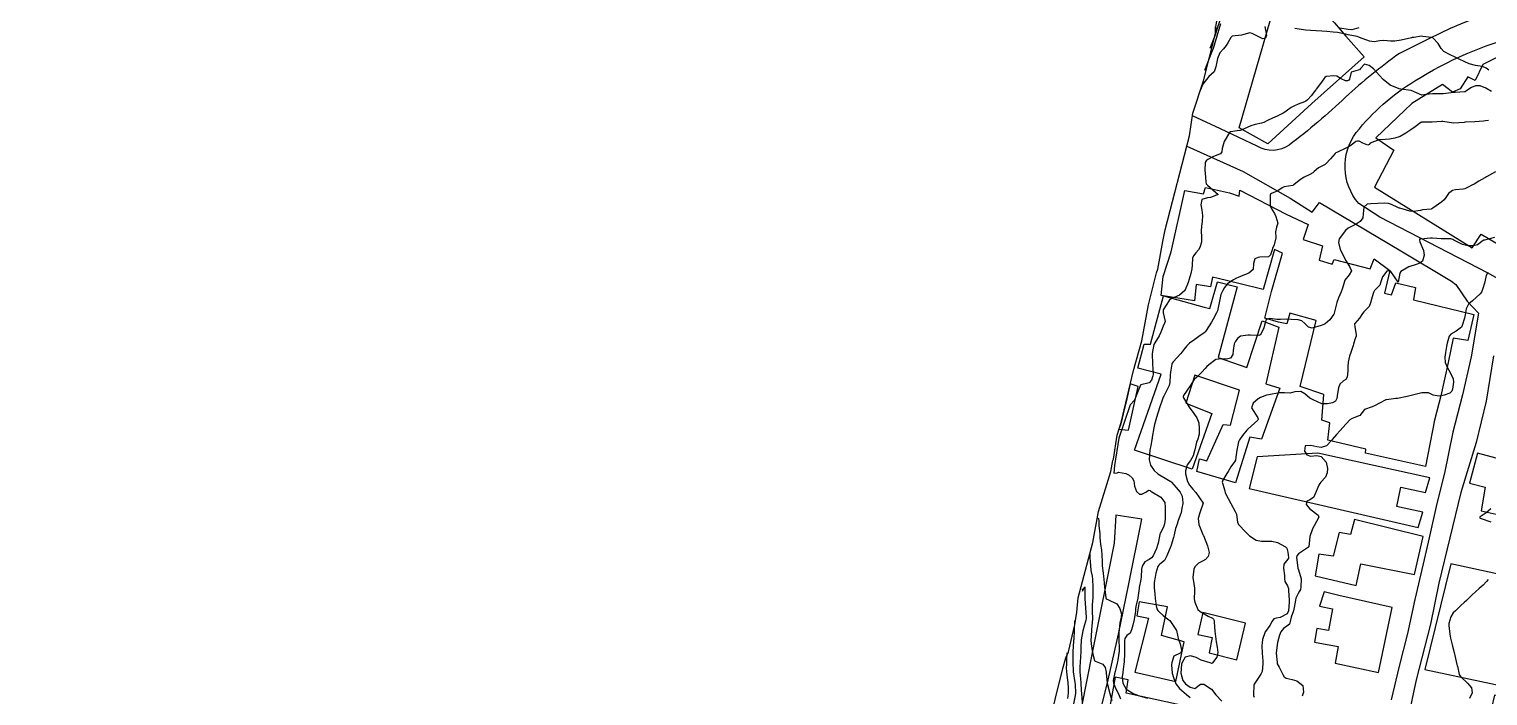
# Model space of a CAD drawing. Header units: metres. Extents: x 318500 to 325275, y 7408834 to 7428799.
# Drawn here: x 323016.6 to 323290.4, y 7419365.3 to 7419490.6 of the extents above; entities that cross this region are included whole.
import ezdxf

# ---------------------------------------------------------------- set-up
doc = ezdxf.new("R2010")
doc.units = ezdxf.units.M
doc.header["$MEASUREMENT"] = 0
for name, color, linetype in [('Area', 45, 'Continuous'), ('Curvas de Nivel 1m', 11, 'Continuous'), ('Curvas de Nivel 5m', 15, 'Continuous'), ('Edificações', 30, 'Continuous'), ('Vias Primárias', 230, 'Continuous')]:
    doc.layers.add(name, color=color, linetype=linetype)

msp = doc.modelspace()

# ---------------------------------------------------------------- linework, layer by layer
at = {"layer": 'Area'}
msp.add_lwpolyline([(323206.3, 7419352.99), (323210.65, 7419370.47), (323211.2, 7419372.47), (323211.69, 7419373.61), (323212.89, 7419378.65), (323213.25, 7419381.02), (323213.5, 7419383.74), (323216.24, 7419394.14), (323217.31, 7419399.93), (323219.66, 7419407.44), (323220.02, 7419409.51), (323220.16, 7419409.8), (323220.81, 7419414.27), (323221.56, 7419416.66), (323223.9, 7419426.46), (323225.47, 7419432.03), (323226.7, 7419438.74), (323228.22, 7419444.8), (323228.43, 7419445.44), (323229.41, 7419450.64), (323229.85, 7419452.88), (323234.41, 7419470.54), (323235.02, 7419474.79), (323237.05, 7419480.82), (323239.27, 7419489.73), (323239.3, 7419490.96)], dxfattribs=at)
at = {"layer": 'Curvas de Nivel 1m', "flags": 128}
for points, elevation in [([(323248.53, 7419491.04), (323248.84, 7419489.38), (323248.67, 7419488.87), (323248.15, 7419488.74), (323246.79, 7419489.4), (323246.17, 7419489.74), (323245.7, 7419489.89), (323244.16, 7419489.44), (323242.39, 7419489.23), (323242.15, 7419488.96), (323241.6, 7419488.01), (323241.26, 7419487.48), (323240.77, 7419486.84), (323240.12, 7419486.08), (323239.62, 7419485.02), (323239.33, 7419483.5), (323239.02, 7419482.55), (323238.05, 7419481.64), (323236.92, 7419480.19), (323236.27, 7419478.69)], 734), ([(323239.65, 7419490.87), (323239.12, 7419489.27), (323238.22, 7419486.93)], 736), ([(323290.55, 7419482.82), (323290.09, 7419483.22), (323289.37, 7419483.56), (323288.09, 7419483.72), (323286.9, 7419484.06), (323286.1, 7419484.41), (323285.01, 7419484.9), (323284.12, 7419485.33), (323283.34, 7419485.7), (323282.13, 7419486.36), (323281.61, 7419486.94), (323281.06, 7419487.86), (323280.16, 7419488.84), (323280.09, 7419488.89), (323279.83, 7419488.96), (323278.16, 7419489.2), (323277.95, 7419489.21), (323276.47, 7419489.01), (323276.21, 7419488.96), (323276.16, 7419488.96), (323276.09, 7419488.94), (323274.15, 7419488.47), (323272.92, 7419488.29), (323272.15, 7419488.29), (323270.84, 7419488.39), (323270.15, 7419488.36), (323269.06, 7419488.19), (323268.15, 7419488.31), (323266.31, 7419488.99), (323266.16, 7419489.07), (323265.85, 7419489.15), (323264.16, 7419489.5), (323263.76, 7419489.59), (323262.17, 7419489.91), (323261.38, 7419490), (323260.17, 7419490.08), (323259.26, 7419490.15), (323258.17, 7419490.22), (323257.15, 7419490.29), (323256.18, 7419490.37), (323254.96, 7419490.52), (323254.18, 7419490.66)], 734), ([(323291.1, 7419478.81), (323290.04, 7419479.49), (323288.97, 7419479.92), (323288.05, 7419479.89), (323287.33, 7419479.57), (323286.29, 7419478.88), (323286.13, 7419478.78), (323286.03, 7419478.75), (323284.29, 7419478.64), (323284.03, 7419478.62), (323282.5, 7419478.45), (323282.02, 7419478.43), (323280.54, 7419478.43), (323280.02, 7419478.43), (323278.74, 7419478.26), (323278.02, 7419478.15), (323276.03, 7419479.01), (323274.03, 7419479.3), (323273.72, 7419479.36), (323272.04, 7419480.03), (323270.73, 7419481.08), (323270.06, 7419481.84), (323268.91, 7419483.11), (323268.09, 7419483.74), (323267.27, 7419483.95), (323266.48, 7419483.14), (323266.31, 7419482.92), (323266.08, 7419482.86), (323264.76, 7419482.47), (323264.43, 7419481.17), (323264.27, 7419480.95), (323264.05, 7419480.86), (323263.7, 7419480.83), (323262.88, 7419481.19), (323262.06, 7419481.73), (323261.5, 7419481.76), (323260.06, 7419481.63), (323259.82, 7419481.47), (323259.64, 7419481.23), (323258.96, 7419480.32), (323258.17, 7419479.25), (323258.11, 7419479.17), (323258.03, 7419479.06), (323257.23, 7419478.05), (323256.54, 7419477.27), (323256.24, 7419477.03), (323255.99, 7419476.92), (323254.82, 7419476.46), (323253.98, 7419476.09), (323253.47, 7419475.82), (323252.77, 7419475.32), (323252.31, 7419474.98), (323251.96, 7419474.78), (323250.85, 7419474.23), (323249.95, 7419473.8), (323249.06, 7419473.37), (323248.32, 7419473.01), (323247.94, 7419472.87), (323246.73, 7419472.61), (323245.93, 7419472.4), (323244.09, 7419471.6), (323243.92, 7419471.52), (323243.86, 7419471.5), (323243.32, 7419471.45), (323242.11, 7419471.26), (323241.92, 7419471.13), (323240.93, 7419469.47), (323240.54, 7419468.14), (323240.44, 7419467.48), (323240.19, 7419467.16), (323239.86, 7419467), (323238.8, 7419466.56), (323237.85, 7419466.04), (323237.54, 7419465.83), (323237.35, 7419465.52), (323237.28, 7419464.06), (323237.32, 7419463.52), (323237.47, 7419461.85), (323237.53, 7419461.52), (323237.79, 7419461.24), (323239.76, 7419459.49), (323238.31, 7419458.95), (323237.75, 7419458.85), (323236.72, 7419458.55), (323236.55, 7419457.53), (323236.72, 7419456.53), (323236.83, 7419455.53), (323236.79, 7419454.43), (323236.63, 7419453.53), (323236.57, 7419452.63), (323236.66, 7419451.53), (323236.62, 7419450.55), (323236.31, 7419449.53), (323236.06, 7419449.09), (323235.61, 7419448.54), (323235.16, 7419447.99), (323234.96, 7419447.55), (323234.89, 7419446.24), (323234.85, 7419445.55), (323234.64, 7419444.63), (323234.32, 7419443.56), (323234.12, 7419442.98), (323233.61, 7419441.57), (323233.58, 7419441.51), (323233.52, 7419441.43), (323232.51, 7419440.58), (323231.5, 7419440.14), (323231.11, 7419439.99), (323230.58, 7419439.61), (323229.47, 7419437.84), (323229.43, 7419437.62), (323229.46, 7419437.27), (323229.83, 7419435.62), (323229.72, 7419435.33), (323229.43, 7419434.75), (323229.11, 7419433.93), (323229.02, 7419433.63), (323228.71, 7419432.94), (323227.88, 7419431.64), (323227.73, 7419431.3), (323227.36, 7419429.65), (323227.47, 7419427.65), (323227.56, 7419425.89), (323227.56, 7419425.65), (323227.53, 7419425.42), (323227.29, 7419424.62), (323226.81, 7419424.13), (323225.28, 7419423.75), (323225.21, 7419423.68), (323224.63, 7419422.32), (323224.4, 7419421.69), (323224.07, 7419420.86), (323223.23, 7419419.97), (323221.15, 7419413.73), (323220.29, 7419408.58), (323220.2, 7419407.16), (323220.8, 7419407.21), (323221.06, 7419407.35), (323222.42, 7419407.07), (323223.06, 7419406.77), (323223.64, 7419406.28), (323223.94, 7419405.69), (323224.07, 7419404.73), (323224.42, 7419403.68), (323225.01, 7419403.2), (323225.48, 7419403.2), (323226.33, 7419403.66), (323226.73, 7419403.94), (323227.02, 7419403.9), (323227.15, 7419403.78), (323227.34, 7419403.65), (323229, 7419402.61), (323229.75, 7419401.61), (323229.85, 7419400.73), (323229.82, 7419399.61), (323229.84, 7419398.49), (323229.7, 7419397.61), (323229.51, 7419397.03), (323228.91, 7419395.79), (323228.85, 7419395.68), (323228.83, 7419395.62), (323228.49, 7419394.02), (323228.41, 7419393.63), (323228.22, 7419392.97), (323227.6, 7419391.64), (323227.28, 7419391.22), (323226.85, 7419390.93), (323226.04, 7419390.46), (323225.5, 7419389.66), (323225.39, 7419389.09), (323225.32, 7419387.66), (323225.26, 7419387.2), (323224.96, 7419385.67), (323224.94, 7419385.51), (323224.76, 7419384.14), (323224.7, 7419383.72), (323224.69, 7419383.67), (323224.32, 7419382.09), (323224.29, 7419381.68), (323224.24, 7419381.2), (323223.98, 7419379.68), (323223.77, 7419378.6), (323223.52, 7419377.69), (323223.24, 7419377.11), (323222.65, 7419376.65), (323222.25, 7419376.1), (323222.21, 7419375.71), (323222.22, 7419375.29), (323222.21, 7419373.71), (323222.2, 7419373.29), (323222.11, 7419371.71), (323221.97, 7419370.31), (323221.86, 7419369.71), (323221.74, 7419368.9), (323221.9, 7419367.71), (323222.52, 7419366.59), (323223.92, 7419365.68), (323224.51, 7419365.48), (323224.78, 7419365.39), (323226.5, 7419364.91)], 733), ([(323290.53, 7419473.4), (323289.96, 7419473.3), (323289.55, 7419473.24), (323287.95, 7419473.17), (323286.13, 7419473.05), (323285.95, 7419473.04), (323283.95, 7419472.91), (323281.95, 7419473.2), (323281.68, 7419473.21), (323279.95, 7419473.1), (323279.82, 7419473.1), (323277.95, 7419473.06), (323277.9, 7419473.04), (323277.82, 7419472.99), (323276.76, 7419472.18), (323275.93, 7419471.65), (323275.54, 7419471.41), (323274.98, 7419471.02), (323273.91, 7419470.39), (323272.92, 7419470.06), (323271.91, 7419469.87), (323271.14, 7419469.84), (323269.91, 7419469.74), (323268.33, 7419469.11), (323268.1, 7419468.91), (323267.89, 7419468.75), (323266.96, 7419469.13), (323266.27, 7419469.51), (323265.9, 7419469.54), (323265.61, 7419469.45), (323265.25, 7419469.16), (323264.5, 7419468.55), (323263.89, 7419468.26), (323262.08, 7419467.4), (323261.87, 7419467.29), (323261.76, 7419467.2), (323260.87, 7419466.19), (323259.97, 7419465.23), (323259.84, 7419465.15), (323258.61, 7419464.47), (323257.82, 7419463.79), (323257.52, 7419463.55), (323256.98, 7419463.26), (323255.8, 7419462.66), (323254.96, 7419462.13), (323253.99, 7419461.3), (323253.87, 7419461.22), (323253.79, 7419461.19), (323252.17, 7419460.93), (323251.78, 7419460.74), (323250.96, 7419460.16), (323249.76, 7419459.67), (323249.57, 7419459.56), (323249.52, 7419459.36), (323249.52, 7419457.58), (323249.55, 7419457.36), (323249.73, 7419456.93), (323250.32, 7419455.95), (323250.6, 7419455.35), (323250.95, 7419454.08), (323250.71, 7419453.34), (323250.51, 7419452.5), (323250.61, 7419451.35), (323250.3, 7419450.02), (323249.98, 7419449.35), (323249.89, 7419449.09), (323249.61, 7419448.18), (323249.21, 7419447.76), (323247.61, 7419447.71), (323247.31, 7419447.68), (323246.64, 7419447.39), (323246.42, 7419446.56), (323246.34, 7419445.4), (323245.56, 7419444.74), (323244.38, 7419444.25), (323243.55, 7419443.91), (323243.23, 7419443.76), (323242.67, 7419443.45), (323241.97, 7419443.03), (323241.54, 7419442.68), (323240.98, 7419442.02), (323240.63, 7419441.47), (323240.3, 7419440.68), (323240.01, 7419439.48), (323239.63, 7419437.65), (323239.59, 7419437.49), (323239.55, 7419437.41), (323239.47, 7419437.26), (323238.86, 7419436.09), (323238.52, 7419435.5), (323238.1, 7419434.84), (323237.41, 7419433.74), (323237.31, 7419433.62), (323237.17, 7419433.52), (323236.14, 7419432.8), (323235.4, 7419432.28), (323234.4, 7419431.55), (323233.87, 7419431.07), (323233.37, 7419430.46), (323232.99, 7419429.95), (323232.71, 7419429.58), (323232.09, 7419428.85), (323231.34, 7419428.04), (323231.15, 7419427.79), (323231.08, 7419427.6), (323230.81, 7419426.11), (323230.77, 7419425.61), (323230.7, 7419424.19), (323230.57, 7419423.61), (323230.17, 7419422.71), (323229.57, 7419421.62), (323229.46, 7419421.41), (323229.24, 7419420.84), (323228.83, 7419419.63), (323228.45, 7419418.4), (323228.21, 7419417.63), (323227.84, 7419416.3), (323227.71, 7419415.64), (323227.42, 7419413.91), (323227.38, 7419413.65), (323227.34, 7419413.45), (323227.13, 7419412.3), (323227.03, 7419411.75), (323227.01, 7419411.65), (323226.98, 7419411.51), (323226.82, 7419409.65), (323227.09, 7419408.66), (323227.77, 7419407.64), (323228.47, 7419407.03), (323229.06, 7419406.67), (323230.88, 7419405.6), (323230.97, 7419405.53), (323231.04, 7419405.45), (323231.88, 7419404.43), (323232.66, 7419403.57), (323233.01, 7419402.82), (323233.14, 7419401.57), (323233.13, 7419401.42), (323232.97, 7419400.57), (323232.82, 7419399.71), (323232.78, 7419399.57), (323232.28, 7419398.24), (323232.05, 7419397.58), (323231.79, 7419396.72), (323231.53, 7419395.58), (323231.42, 7419395.07), (323230.95, 7419393.59), (323230.93, 7419393.54), (323230.88, 7419393.41), (323230.17, 7419391.6), (323229.68, 7419390.77), (323228.84, 7419390.02), (323228.62, 7419389.84), (323228.46, 7419389.63), (323228.07, 7419388.37), (323227.93, 7419387.63), (323227.78, 7419386.63), (323227.79, 7419385.63), (323227.91, 7419384.49), (323227.97, 7419383.63), (323228.14, 7419382.21), (323228.24, 7419381.63), (323228.45, 7419381.35), (323228.71, 7419381.11), (323229.48, 7419380.38), (323230.54, 7419379.59), (323230.7, 7419379.46), (323231.93, 7419377.58), (323232.36, 7419375.86), (323232.43, 7419375.57), (323232.63, 7419375.06), (323232.92, 7419373.87), (323232.83, 7419373.57), (323232.74, 7419373.45), (323232.62, 7419373.35), (323231.44, 7419372.75), (323231.05, 7419371.59), (323231.03, 7419371.14), (323231.17, 7419369.58), (323231.38, 7419368.76), (323231.84, 7419367.58), (323232.53, 7419366.69), (323233.86, 7419365.55), (323234.5, 7419365.02)], 732), ([(323291.83, 7419463.72), (323290.15, 7419462.82), (323289.94, 7419462.7), (323289.82, 7419462.63), (323288.68, 7419461.97), (323287.8, 7419461.46), (323287.41, 7419461.24), (323286.69, 7419460.87), (323286.09, 7419460.57), (323285.78, 7419460.47), (323284.34, 7419460.35), (323283.78, 7419460.25), (323282.98, 7419459.71), (323282.51, 7419458.92), (323282.21, 7419458.47), (323281.75, 7419458.13), (323280.09, 7419456.95), (323279.9, 7419456.8), (323279.74, 7419456.74), (323278.14, 7419456.58), (323277.73, 7419456.51), (323276.42, 7419456.31), (323275.73, 7419456.39), (323273.86, 7419456.92), (323273.74, 7419456.95), (323273.52, 7419457.04), (323272.31, 7419457.63), (323271.75, 7419457.79), (323270.96, 7419457.87), (323269.75, 7419457.82), (323268.4, 7419457.76), (323267.75, 7419457.65), (323267.14, 7419457.13), (323267.01, 7419455.85), (323266.94, 7419455.13), (323266.43, 7419454.41), (323265.69, 7419453.92), (323265.17, 7419453.67), (323264.2, 7419453.16), (323263.68, 7419452.71), (323262.49, 7419451.19), (323262.34, 7419450.5), (323262.69, 7419449.18), (323263.6, 7419447.35), (323263.7, 7419447.17), (323264.42, 7419445.99), (323264.79, 7419445.15), (323264.35, 7419444.38), (323263.55, 7419443.41), (323263.49, 7419443.24), (323263.47, 7419443.17), (323263.02, 7419441.68), (323262.85, 7419441.18), (323262.38, 7419440.05), (323262.07, 7419439.19), (323261.95, 7419438.73), (323261.56, 7419437.2), (323261.53, 7419437.14), (323261.47, 7419437.03), (323260.71, 7419435.94), (323259.83, 7419435.22), (323259.58, 7419435.07), (323259.44, 7419435.01), (323259.08, 7419434.87), (323257.43, 7419434.38), (323256.73, 7419434.56), (323256.05, 7419435.27), (323255.45, 7419435.77), (323254.8, 7419435.94), (323253.45, 7419436.03), (323252.67, 7419436.09), (323251.45, 7419436.03), (323250.77, 7419436.02), (323249.45, 7419436.18), (323248.8, 7419436.01), (323248.58, 7419435.37), (323248.33, 7419434.47), (323247.83, 7419433.38), (323247.66, 7419433.13), (323247.41, 7419433.02), (323245.77, 7419433.05), (323245.41, 7419433.04), (323243.99, 7419432.85), (323243.41, 7419432.46), (323242.99, 7419431.84), (323242.8, 7419431.45), (323242.62, 7419430.2), (323242.52, 7419429.45), (323242.06, 7419428.75), (323241.35, 7419428.54), (323240.49, 7419428.62), (323239.35, 7419428.52), (323238, 7419427.51), (323237.67, 7419427.18), (323237.33, 7419426.81), (323236.74, 7419426.1), (323236.16, 7419425.53), (323235.7, 7419425.14), (323235.3, 7419424.74), (323234.81, 7419424.03), (323234.51, 7419423.55), (323233.26, 7419421.71), (323233.19, 7419421.57), (323233.18, 7419421.49), (323233.26, 7419421.31), (323234.35, 7419419.55), (323235.21, 7419418.37), (323235.8, 7419417.53), (323236.14, 7419416.58), (323236.22, 7419415.53), (323236.19, 7419414.5), (323235.93, 7419413.53), (323235.71, 7419412.96), (323235.38, 7419411.54), (323235.34, 7419411.32), (323235.11, 7419410.41), (323234.61, 7419409.55), (323233.96, 7419408.68), (323233.62, 7419407.56), (323233.63, 7419406.99), (323233.99, 7419405.56), (323234.38, 7419404.9), (323235.03, 7419404.17), (323235.6, 7419403.53), (323236.99, 7419401.52), (323236.43, 7419400.06), (323236.25, 7419399.52), (323236.04, 7419398.61), (323236.13, 7419397.52), (323236.91, 7419395.64), (323236.96, 7419395.51), (323237, 7419395.41), (323237.8, 7419393.5), (323238.09, 7419392.27), (323237.9, 7419391.5), (323237.41, 7419390.94), (323236.85, 7419390.61), (323236.11, 7419390.25), (323235.4, 7419389.53), (323235.22, 7419389.14), (323235.02, 7419387.54), (323235.26, 7419386.01), (323235.31, 7419385.53), (323235.31, 7419385), (323235.3, 7419383.53), (323235.38, 7419382.89), (323235.93, 7419381.52), (323236.37, 7419381.17), (323236.71, 7419380.96), (323237.9, 7419380.3), (323238.7, 7419379.91), (323238.93, 7419379.71), (323239.01, 7419379.49), (323239.05, 7419379.13), (323239.13, 7419377.48), (323239.19, 7419376.96), (323239.41, 7419375.48), (323239.61, 7419374.46), (323239.74, 7419373.47), (323239.5, 7419372.59), (323238.73, 7419371.49), (323238.66, 7419371.42), (323238.59, 7419371.38), (323238.29, 7419371.49), (323236.6, 7419372.04), (323235.64, 7419372.49), (323234.61, 7419372.84), (323233.6, 7419372.56), (323232.99, 7419371.56), (323232.91, 7419371.24), (323232.8, 7419369.57), (323233.17, 7419368.18), (323233.67, 7419367.55), (323234.53, 7419366.92), (323235.38, 7419366.68), (323236.49, 7419367.51), (323236.54, 7419367.53), (323237.11, 7419367.5), (323238.53, 7419366.55), (323239.34, 7419365.48), (323240.49, 7419364.32)], 731), ([(323290.42, 7419444.82), (323290.1, 7419444.29), (323289.77, 7419442.83), (323289.73, 7419442.65), (323289.54, 7419442.03), (323289.21, 7419441.15), (323288.98, 7419440.84), (323287.51, 7419439.53), (323286.79, 7419438.86), (323286.31, 7419438.04), (323286.13, 7419436.87), (323286.04, 7419436.29), (323285.6, 7419434.88), (323285.44, 7419434.59), (323284.47, 7419433.85), (323283.42, 7419433.24), (323283.14, 7419432.9), (323282.76, 7419431.55), (323282.65, 7419430.91), (323282.46, 7419429.83), (323282.34, 7419428.92), (323282.4, 7419427.96), (323282.81, 7419426.91), (323283.33, 7419426.07), (323283.87, 7419424.89), (323283.95, 7419424.24), (323283.76, 7419422.9), (323283.64, 7419422.53), (323283.27, 7419422.16), (323282.17, 7419421.82), (323281.27, 7419421.62), (323280.11, 7419421.79), (323279.27, 7419422.23), (323277.99, 7419422.25), (323277.27, 7419422.04), (323275.98, 7419421.71), (323275.27, 7419421.55), (323273.41, 7419421.19), (323273.26, 7419421.16), (323273.14, 7419421.16), (323272.24, 7419421.05), (323271.37, 7419420.94), (323271.26, 7419420.91), (323270.03, 7419420.3), (323269.24, 7419419.87), (323268.71, 7419419.63), (323267.23, 7419419.12), (323266.38, 7419417.96), (323265.21, 7419417.51), (323264.91, 7419417.43), (323264.49, 7419417.15), (323263.19, 7419415.74), (323262.68, 7419415.18), (323261.97, 7419414.39), (323261.15, 7419413.46), (323261.05, 7419413.3), (323260.99, 7419413.2), (323260.08, 7419412.26), (323259.13, 7419411.98), (323258.29, 7419412.07), (323257.14, 7419412.37), (323256.12, 7419412.28), (323255.98, 7419411.27), (323256.42, 7419410.57), (323257.11, 7419410.33), (323258.32, 7419410.44), (323259.11, 7419410.28), (323260.06, 7419409.21), (323260.29, 7419408), (323260.24, 7419407.21), (323259.9, 7419406.37), (323259.04, 7419405.46), (323258.86, 7419405.22), (323258.69, 7419404.88), (323258.01, 7419403.24), (323257.66, 7419402.59), (323257, 7419402.16), (323256.4, 7419401.86), (323256.32, 7419401.26), (323256.98, 7419400.43), (323258.56, 7419399.23), (323258.64, 7419398.91), (323257.79, 7419397.24), (323257.49, 7419396.68), (323256.95, 7419395.25), (323256.95, 7419395.21), (323256.9, 7419394.61), (323256.8, 7419393.33), (323256.75, 7419393.25), (323254.87, 7419391.98), (323254.54, 7419391.61), (323254.49, 7419391.28), (323254.72, 7419389.39), (323254.73, 7419389.28), (323254.83, 7419388.98), (323255.33, 7419387.27), (323255.32, 7419385.8), (323255.2, 7419385.27), (323255.07, 7419384.97), (323254.77, 7419384.51), (323254.38, 7419383.65), (323254.29, 7419383.28), (323254.07, 7419381.94), (323253.9, 7419381.28), (323253.49, 7419380.07), (323253.32, 7419379.29), (323253.17, 7419378.81), (323252.69, 7419378.42), (323252.03, 7419377.96), (323251.52, 7419377.32), (323251.27, 7419376.72), (323250.94, 7419375.33), (323250.68, 7419373.39), (323250.68, 7419373.33), (323250.82, 7419371.55), (323250.88, 7419371.33), (323251.21, 7419370.69), (323251.91, 7419369.31), (323252.15, 7419368.9), (323252.55, 7419368.62), (323253.64, 7419368.37), (323254.55, 7419368.11), (323255.68, 7419367.26), (323255.79, 7419365.99), (323255.57, 7419365.26)], 729), ([(323290.98, 7419400.44), (323290.08, 7419399.7), (323288.96, 7419398.96), (323288.9, 7419398.89), (323288.88, 7419398.82), (323288.89, 7419398.75), (323288.96, 7419398.71), (323289.15, 7419398.63), (323290.95, 7419398.03)], 728), ([(323217.27, 7419398.73), (323217.34, 7419398.56), (323217.37, 7419398.2), (323217.36, 7419397.77), (323217.38, 7419397.33), (323217.54, 7419395.77), (323217.58, 7419395.09), (323217.67, 7419393.77), (323217.85, 7419392.75), (323217.96, 7419391.76), (323217.98, 7419390.62), (323218.02, 7419389.76), (323218.18, 7419388.39), (323218.26, 7419387.76), (323218.3, 7419387.26), (323218.44, 7419385.76), (323218.68, 7419383.82), (323218.69, 7419383.75), (323218.75, 7419383.54), (323219.17, 7419383.32), (323220.73, 7419382.57), (323221.33, 7419381.72), (323221.66, 7419380.67), (323221.53, 7419379.72), (323221.35, 7419379.06), (323221.19, 7419377.72), (323221.16, 7419377.23), (323221.16, 7419375.72), (323221.22, 7419374.32), (323221.19, 7419373.72), (323220.92, 7419372.05), (323220.88, 7419371.73), (323220.85, 7419371.46), (323220.57, 7419370.39), (323220.42, 7419369.88), (323220.38, 7419369.73), (323220.09, 7419368.19), (323220.14, 7419367.73), (323220.53, 7419366.76), (323221.04, 7419365.72), (323221.45, 7419364.77)], 734), ([(323290.45, 7419387.16), (323290.14, 7419386.81), (323289.49, 7419386.12), (323288.79, 7419385.46), (323288.1, 7419384.83), (323287.41, 7419384.2), (323286.76, 7419383.59), (323286.38, 7419383.23), (323285.97, 7419382.86), (323285.33, 7419382.28), (323284.73, 7419381.72), (323284.3, 7419381.31), (323283.91, 7419380.89), (323283.47, 7419380.13), (323283.1, 7419378.9), (323283.08, 7419378.51), (323283.26, 7419376.89), (323283.4, 7419376.16), (323283.7, 7419374.89), (323284.06, 7419373.45), (323284.2, 7419372.88), (323284.6, 7419371.21), (323284.66, 7419370.94), (323284.67, 7419370.88), (323285.04, 7419369.34), (323285.31, 7419368.87), (323286.55, 7419367.71), (323287.34, 7419366.84), (323287.47, 7419365.89), (323286.97, 7419364.84)], 728), ([(323214.23, 7419385.41), (323214.29, 7419384.97), (323214.78, 7419385.81), (323214.74, 7419383.77), (323214.75, 7419383.63), (323214.9, 7419381.81), (323214.99, 7419380.09), (323215, 7419379.81), (323214.96, 7419379.54), (323214.68, 7419378.65), (323214.36, 7419377.5), (323214.07, 7419375.82), (323214.02, 7419374.42), (323214.01, 7419373.82), (323213.94, 7419372.48), (323213.89, 7419371.82), (323213.81, 7419370.58), (323213.81, 7419369.82), (323213.92, 7419368.44), (323213.97, 7419367.82), (323214.08, 7419366.26), (323214.11, 7419365.81), (323214.27, 7419364.03)], 736), ([(323212.81, 7419379.41), (323212.66, 7419375.93), (323212.66, 7419375.91), (323212.66, 7419375.88), (323212.66, 7419375.85), (323212.65, 7419375.83), (323212.64, 7419375.67), (323212.51, 7419373.61), (323212.48, 7419371.72), (323212.56, 7419369.83), (323212.88, 7419367.83), (323212.92, 7419367.44), (323212.98, 7419365.83), (323212.95, 7419365.37), (323212.61, 7419363.83)], 737), ([(323211.4, 7419373.4), (323211.33, 7419372.06), (323211.28, 7419371.26), (323211.27, 7419370.55), (323211.31, 7419369.85), (323211.42, 7419368.72), (323211.53, 7419367.85), (323211.63, 7419366.74), (323211.62, 7419365.84), (323211.51, 7419364.83)], 738)]:
    msp.add_lwpolyline(points, dxfattribs=dict(at, elevation=elevation))
at = {"layer": 'Curvas de Nivel 5m', "flags": 128}
for points, elevation in [([(323240.19, 7419491.55), (323238.81, 7419486.92), (323238.55, 7419486.14), (323237.24, 7419482.81)], 735), ([(323266.18, 7419490.79), (323264.89, 7419490.45), (323264.18, 7419490.46), (323262.64, 7419490.73)], 735), ([(323291.67, 7419451.43), (323289.76, 7419450.93), (323289.66, 7419450.91), (323289.59, 7419450.9), (323289.53, 7419450.83), (323288.46, 7419450.03), (323287.64, 7419449.83), (323286.64, 7419449.87), (323285.65, 7419450.09), (323283.98, 7419450.91), (323283.8, 7419451.05), (323283.66, 7419451.13), (323283.43, 7419451.14), (323281.66, 7419451.14), (323279.99, 7419451.28), (323279.66, 7419451.29), (323277.79, 7419451.12), (323277.66, 7419451.11), (323277.57, 7419451.09), (323277.54, 7419450.99), (323277.65, 7419450.61), (323278.31, 7419448.98), (323278.47, 7419448.12), (323278.12, 7419446.98), (323277.6, 7419446.58), (323276.92, 7419446.32), (323275.59, 7419445.89), (323274.07, 7419445.03), (323273.87, 7419444.74), (323273.55, 7419443.04), (323272.17, 7419445.05), (323271.58, 7419445.16), (323271.41, 7419445.06), (323270.61, 7419444.03), (323270.32, 7419443.08), (323270.14, 7419442.48), (323269.53, 7419441.9), (323269.14, 7419441.48), (323268.94, 7419441.1), (323268.66, 7419440.25), (323268.38, 7419439.11), (323268.13, 7419438.47), (323267.48, 7419437.82), (323267.12, 7419437.48), (323266.88, 7419437.13), (323266.32, 7419436.27), (323265.44, 7419435.27), (323265.39, 7419435.19), (323265.38, 7419435.14), (323265.38, 7419435.08), (323265.44, 7419434.69), (323265.69, 7419433.14), (323265.66, 7419432.89), (323265.41, 7419432.24), (323265.15, 7419431.38), (323265.1, 7419431.14), (323264.68, 7419429.84), (323264.41, 7419429.15), (323264.18, 7419427.99), (323264.14, 7419427.16), (323264.1, 7419426.38), (323264.01, 7419425.16), (323263.73, 7419424.73), (323263.3, 7419424.52), (323262.59, 7419423.88), (323262.38, 7419423.18), (323262.19, 7419422.11), (323262.03, 7419421.19), (323261.8, 7419420.65), (323261.25, 7419420.38), (323260.3, 7419420.16), (323259.24, 7419420.19), (323257.59, 7419420.91), (323257.26, 7419421.09), (323257.01, 7419421.25), (323256.07, 7419422.07), (323255.27, 7419422.5), (323254.15, 7419422.41), (323253.27, 7419422.16), (323252.21, 7419422.26), (323251.27, 7419422.24), (323249.89, 7419421.97), (323249.27, 7419421.88), (323248.83, 7419421.8), (323247.75, 7419421.38), (323247.43, 7419421.2), (323247.26, 7419421.08), (323246.36, 7419420.27), (323246.02, 7419419.4), (323247.2, 7419417.57), (323247.31, 7419417.38), (323247.31, 7419417.27), (323247.2, 7419417.08), (323245.33, 7419415.41), (323245.26, 7419415.33), (323245.18, 7419415.25), (323244.33, 7419414.25), (323243.76, 7419413.43), (323243.58, 7419413), (323243.26, 7419411.44), (323243.11, 7419410.15), (323243.02, 7419409.52), (323242.98, 7419409.44), (323242.18, 7419408.35), (323241.64, 7419407.45), (323241.43, 7419407.09), (323241.05, 7419406.45), (323240.66, 7419405.85), (323240.54, 7419405.47), (323240.66, 7419405.09), (323241.02, 7419403.8), (323241.09, 7419403.46), (323241.14, 7419403.34), (323242.13, 7419401.45), (323242.97, 7419399.95), (323243.19, 7419399.44), (323243.41, 7419397.9), (323243.63, 7419397.43), (323244.92, 7419396.1), (323245.66, 7419395.4), (323246.9, 7419394.57), (323247.91, 7419394.35), (323248.9, 7419394.38), (323249.88, 7419394.36), (323250.89, 7419394.11), (323252.4, 7419393.31), (323252.65, 7419393.08), (323252.87, 7419392.3), (323252.97, 7419391.3), (323252.96, 7419391.19), (323252.86, 7419390.97), (323252.08, 7419390.07), (323252.04, 7419389.31), (323252.21, 7419387.91), (323252.21, 7419387.31), (323252.3, 7419386.81), (323252.79, 7419386), (323252.97, 7419385.48), (323252.96, 7419385.3), (323252.95, 7419385.13), (323253.09, 7419383.29), (323253.1, 7419382.94), (323252.98, 7419381.3), (323252.71, 7419380.74), (323251.44, 7419380.05), (323250.71, 7419379.93), (323250.24, 7419379.8), (323249.92, 7419379.34), (323249.47, 7419378.56), (323248.67, 7419377.43), (323248.64, 7419377.38), (323248.61, 7419377.35), (323248.1, 7419375.9), (323248.02, 7419375.36), (323248, 7419374.73), (323248.01, 7419373.36), (323248.14, 7419371.82), (323248.15, 7419371.36), (323248.02, 7419369.91), (323247.81, 7419369.36), (323246.54, 7419367.54), (323246.48, 7419367.38), (323246.4, 7419365.5), (323246.41, 7419365.38), (323246.51, 7419365.06)], 730), ([(323215.69, 7419391.94), (323215.71, 7419391.24), (323215.74, 7419390.52), (323215.83, 7419389.79), (323215.9, 7419388.88), (323216.1, 7419387.79), (323216.19, 7419387.19), (323216.24, 7419385.79), (323216.28, 7419384.27), (323216.26, 7419383.79), (323216.11, 7419382.41), (323216.11, 7419381.79), (323216.14, 7419381.22), (323216.17, 7419379.79), (323216.07, 7419378.39), (323216.02, 7419377.79), (323215.95, 7419376.49), (323215.9, 7419375.79), (323215.93, 7419375.08), (323216.13, 7419373.79), (323216.2, 7419373.37), (323216.59, 7419371.98), (323216.67, 7419371.86), (323216.88, 7419371.78), (323218.11, 7419371.29), (323218.57, 7419370.65), (323218.73, 7419369.75), (323218.75, 7419369.56), (323218.95, 7419367.75), (323219.05, 7419367.22), (323219.44, 7419365.74), (323219.79, 7419364.44)], 735)]:
    msp.add_lwpolyline(points, dxfattribs=dict(at, elevation=elevation))
at = {"layer": 'Edificações'}
for points in [[(323239.27, 7419489.73), (323241.9, 7419497.23), (323248.41, 7419495.44), (323249.95, 7419499.18), (323242.59, 7419501.52), (323241.55, 7419498.2), (323240.69, 7419498.37), (323240.21, 7419496.35), (323239.72, 7419493.49), (323239.36, 7419491.36), (323239.3, 7419490.96), (323239.27, 7419489.73)], [(323249.12, 7419469.02), (323243.73, 7419472.01), (323249.54, 7419492.11), (323252.2, 7419498.9), (323254.73, 7419498.56), (323261.61, 7419491.75), (323263.73, 7419489.21), (323267.17, 7419485.32), (323257.38, 7419476.57), (323249.12, 7419469.02)], [(323248.52, 7419436.28), (323249.81, 7419441.27), (323251.88, 7419448.44), (323250.35, 7419449.17), (323248.23, 7419441.62), (323243.63, 7419442.79), (323239.78, 7419443.73), (323238.72, 7419443.95), (323238.33, 7419442.12), (323235.65, 7419442.61), (323235.34, 7419439.54), (323229.07, 7419440.52), (323229.46, 7419444.11), (323230.93, 7419448.71), (323233.54, 7419460.23), (323237.04, 7419459.6), (323237.37, 7419460.81), (323241.89, 7419459.82), (323243.7, 7419459.19), (323243.82, 7419460.29), (323252.55, 7419455.81), (323256.65, 7419453.84), (323255.76, 7419451.04), (323259.33, 7419449.85), (323258.71, 7419447.16), (323261.16, 7419446.39), (323261.53, 7419447.3), (323268.28, 7419445.5), (323269.03, 7419447.41), (323271.99, 7419445.23), (323270.99, 7419440.97), (323272.29, 7419440.62), (323273.11, 7419442.91), (323276.79, 7419442.04), (323276.42, 7419439.7), (323287.75, 7419436.96), (323286.62, 7419432.05), (323283.88, 7419432.49), (323282.96, 7419427.95), (323281.57, 7419421.66), (323280.4, 7419417.11), (323278.69, 7419408.41), (323267.43, 7419410.92), (323267.48, 7419411.67), (323260.38, 7419413.37), (323260.74, 7419416.59), (323259.24, 7419417.08), (323259.62, 7419421.92), (323255.18, 7419423.41), (323258.16, 7419435.84), (323253.25, 7419437.23), (323252.66, 7419435.22), (323251.11, 7419435.49)], [(323227.07, 7419431.35), (323229.54, 7419440.45), (323237.17, 7419438.32), (323238.24, 7419438.06), (323239.62, 7419443.08), (323243.36, 7419442.15), (323239.75, 7419428.85), (323245.18, 7419426.97), (323248.03, 7419435.74), (323251.15, 7419434.58), (323248.7, 7419423.9), (323251.32, 7419423.14), (323247.9, 7419413.53), (323245.72, 7419413.88), (323243, 7419405.35), (323235.8, 7419407.44), (323236.29, 7419409.84), (323237.62, 7419409.48), (323240.69, 7419416.28), (323242.07, 7419416.19), (323243.76, 7419422.74), (323235.4, 7419425.54), (323233.71, 7419420.29), (323238.56, 7419418.34), (323234.91, 7419407.92), (323224.05, 7419411.44), (323229.07, 7419425.72), (323224.71, 7419426.84), (323225.91, 7419431.37), (323227.07, 7419431.35)], [(323221.16, 7419415.38), (323222.96, 7419415.24), (323224.74, 7419423.45), (323223.29, 7419423.92), (323222.62, 7419421.1), (323221.95, 7419418.29), (323221.62, 7419416.92), (323221.43, 7419416.23), (323221.16, 7419415.38)], [(323247.1, 7419410.19), (323245.57, 7419404.28), (323277.32, 7419396.91), (323278.21, 7419399.84), (323273.83, 7419400.77), (323273.32, 7419400.91), (323274.06, 7419404.54), (323278.67, 7419403.52), (323279.51, 7419406.27), (323258.46, 7419410.92), (323247.1, 7419410.19)], [(323278.27, 7419395.22), (323265.35, 7419398.44), (323264.61, 7419395.63), (323262.51, 7419395.98), (323261.36, 7419391.55), (323258.7, 7419391.96), (323257.96, 7419387.89), (323265.67, 7419386.06), (323266.53, 7419390.1), (323276.61, 7419388.1), (323278.27, 7419395.22)], [(323299.83, 7419386.53), (323283.43, 7419390.11), (323278.59, 7419370.28), (323293.04, 7419367.21), (323293.6, 7419370.15), (323296.05, 7419369.63), (323295.46, 7419366.78), (323301.16, 7419365.27), (323300.57, 7419363.58), (323291.64, 7419365.47), (323291.05, 7419363.05), (323289.87, 7419363.23), (323289.18, 7419360.56), (323302.08, 7419357.17), (323314.17, 7419354.48), (323323.61, 7419352.4), (323325.42, 7419360.06), (323327.38, 7419368.13), (323306.56, 7419372.92), (323306.09, 7419370.67), (323296.77, 7419372.72), (323298.56, 7419379.63), (323299.83, 7419386.53)], [(323269.84, 7419369.72), (323272.46, 7419381.89), (323262.44, 7419384.16), (323259.68, 7419384.85), (323258.81, 7419382.16), (323261.23, 7419381.63), (323260.46, 7419377.57), (323258.31, 7419377.96), (323257.83, 7419375.39), (323262.28, 7419374.59), (323261.71, 7419371.45), (323269.84, 7419369.72)], [(323231.8, 7419368.04), (323233.41, 7419375.44), (323229.13, 7419376.66), (323230.25, 7419382.02), (323224.94, 7419382.99), (323224.5, 7419380.36), (323226.69, 7419379.88), (323224.11, 7419369.74), (323231.8, 7419368.04)], [(323243.31, 7419372.08), (323244.89, 7419378.98), (323236.92, 7419380.95), (323235.98, 7419376.84), (323238.62, 7419376.29), (323238.1, 7419373.42), (323243.31, 7419372.08)], [(323236.39, 7419358.41), (323237.4, 7419362.57), (323222.54, 7419365.79), (323222.89, 7419368.32), (323220.46, 7419368.84), (323219.06, 7419361.24), (323221.59, 7419360.62), (323221.72, 7419361.56), (323236.39, 7419358.41)]]:
    msp.add_lwpolyline(points, close=True, dxfattribs=at)
for points in [[(323291.95, 7419485.18), (323289.45, 7419483.92), (323287.99, 7419480.9), (323286.62, 7419481.62), (323285.19, 7419479.34), (323283.73, 7419478.73), (323281.9, 7419480.13), (323276.1, 7419476.56), (323269.38, 7419470.15), (323272.76, 7419467.83), (323269.12, 7419460.88), (323287.42, 7419449.5), (323289.16, 7419452.02), (323297.38, 7419447.16)], [(323298.28, 7419408.27), (323288.43, 7419410.92), (323286.98, 7419405.27), (323289.88, 7419404.5), (323289.13, 7419400.07), (323302.06, 7419397.19)]]:
    msp.add_lwpolyline(points, dxfattribs=at)
at = {"layer": 'Vias Primárias'}
for points in [[(323715.64, 7420145.55, 0), (323709.04, 7420132.94)], [(323831.09, 7420001.79, 0), (323833.84, 7420008.44, 0.220888)], [(323312.12, 7419498.54, 0.088406), (323279.43, 7419488.81), (323279.43, 7419488.81), (323273.81, 7419485.99, 0.03194), (323263.68, 7419477.77, -0.025791), (323253.13, 7419468.77, -0.296611), (323247.12, 7419468.55), (323240.23, 7419471.84), (323234.95, 7419474.27)], [(323399.12, 7419493.22), (323395.03, 7419487.85), (323390.57, 7419482.79), (323382.35, 7419474.14), (323373.92, 7419465.21), (323364.02, 7419454.74), (323357.69, 7419447.05), (323354.76, 7419442.83), (323349.47, 7419433.84), (323345.2, 7419425.52), (323342.99, 7419420.47, -0.437766), (323337.35, 7419418.52), (323323.72, 7419425.98), (323308.36, 7419434.61), (323290.32, 7419444.78), (323270.12, 7419455.26), (323266.15, 7419457.8, -0.349952), (323265.69, 7419471.13, -0.086642), (323276.69, 7419480.85, -0.073904), (323296.57, 7419489.48, -0.082302), (323317.13, 7419492.93, 0.021327)], [(323291.43, 7419429.2), (323290.06, 7419420.65), (323288.21, 7419412.88), (323285.35, 7419403.49), (323283.27, 7419394.97), (323281.22, 7419386.51), (323279.63, 7419378.81), (323276.94, 7419368.33), (323275.33, 7419360.66), (323273.62, 7419353.42), (323272.67, 7419348.08), (323271, 7419340.39), (323269.27, 7419333.11), (323267.24, 7419324.95), (323266.02, 7419317.99, 0.462202), (323268.48, 7419315.02), (323272.5, 7419314.23), (323285.56, 7419311.59), (323299.67, 7419308.23)]]:
    msp.add_lwpolyline(points, format="xyb", dxfattribs=at)
for points in [[(323233.9, 7419468.57), (323244.44, 7419463.83), (323253.32, 7419458.83), (323257.42, 7419456.2), (323258.77, 7419457.98), (323274.07, 7419448.89), (323283.56, 7419443.22), (323284.38, 7419442.61), (323286.51, 7419439.48), (323288.64, 7419437.21), (323287.24, 7419428.99), (323285.64, 7419421.88), (323283.81, 7419414.83), (323282.23, 7419407.15), (323280.83, 7419401.47), (323279.4, 7419394.99), (323278.23, 7419390.13), (323276.69, 7419383.4), (323275.29, 7419377), (323273.73, 7419370.9), (323272.27, 7419364.58)], [(323217.19, 7419360.48), (323219.15, 7419368.34), (323221.06, 7419376.93), (323222.94, 7419386.04), (323225.44, 7419398.53), (323220.57, 7419399.24), (323220.27, 7419393.99), (323216.1, 7419373.42), (323212.17, 7419353.42)]]:
    msp.add_lwpolyline(points, dxfattribs=at)

doc.saveas('drawing.dxf')
